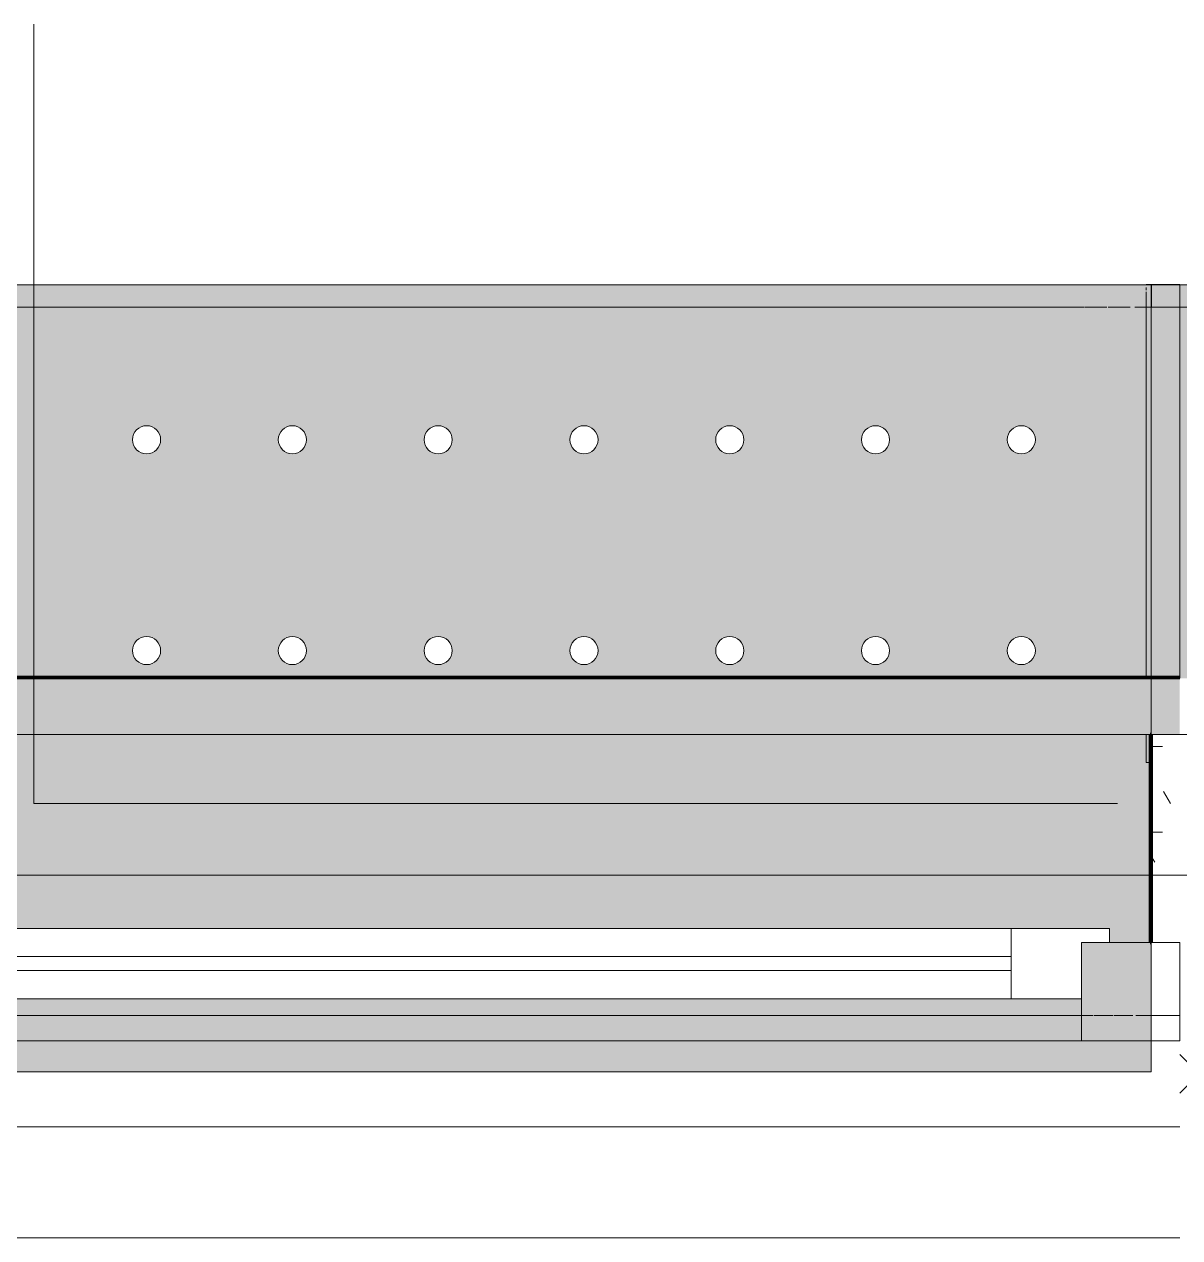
# Model space of a CAD drawing. Header units: millimetres. Extents: x 35524 to 235479, y -8553 to 29000.
# Drawn here: x 40318 to 41140, y -258 to 605 of the extents above; entities that cross this region are included whole.
import ezdxf

# ---------------------------------------------------------------- set-up
doc = ezdxf.new("R2010")
doc.units = ezdxf.units.MM
doc.linetypes.add('Осевая', pattern=[3175, 635, -476.25, 1587.5, -476.25])
for name, color, linetype, lineweight in [('A-GLAZ', 7, 'Continuous', 9), ('A-GLAZ-1', 7, 'Continuous', 13), ('A-WALL', 7, 'Continuous', 9), ('A-WALL-IDEN', 7, 'Continuous', 9), ('I-WALL', 7, 'Continuous', 9), ('Оси-2', 7, 'Осевая', 9)]:
    doc.layers.add(name, color=color, linetype=linetype, lineweight=lineweight)
for name, color, linetype, lineweight, true_color in [('A-WALL-1', 7, 'Continuous', 9, 0xc0c0c0), ('A-WALL-2', 7, 'Continuous', 9, 0xcbc7bf), ('I-WALL-11', 7, 'Continuous', 53, 0xff80c0), ('I-WALL-18', 7, 'Continuous', 80, 0xffd2ff), ('I-WALL-4', 7, 'Continuous', 9, 0xc0c0c0), ('S-WALL-ANLY', 7, 'Continuous', 13, 0x008040), ('Знаки-1', 7, 'Continuous', 9, 0xd4ccbd), ('Знаки-3', 9, 'Continuous', 9, 0x808080), ('Знаки-4', 7, 'Continuous', 9, 0xaba79f), ('Знаки-5', 7, 'Continuous', 9, 0xc1bbaf), ('Знаки-6', 7, 'Continuous', 9, 0xd5cdbe), ('Знаки-7', 7, 'Continuous', 9, 0xd1cabb), ('Знаки-8', 7, 'Continuous', 9, 0xccc5b7), ('Знаки-9', 7, 'Continuous', 9, 0xd6cebe)]:
    doc.layers.add(name, color=color, linetype=linetype, lineweight=lineweight, true_color=true_color)
doc.layers.add('Знаки-2', color=7, linetype='Continuous', lineweight=9, transparency=0.5)

# ---------------------------------------------------------------- blocks, each defined once
blk = doc.blocks.new('120_Окно_СКБ_2Ст - 120_Окно_СКБ_2Ст 2100х2400 _мал створка справа_-V23-План отделки стен 3 этажа в осях 12-23')
at = {"layer": 'A-GLAZ'}
for p, q in [((-1029.76, -57), (-1050, -57)), ((-1023.72, -57), (-1029.76, -57)), ((-1015.11, -57), (-1022.57, -57)), ((-1007.26, -57), (-1014.72, -57)), ((-999.41, -57), (-1006.87, -57)), ((999.1, -57), (-999.18, -57)), ((-930, -107), (100, -107)), ((100, -117), (-930, -117)), ((-1029.76, -127), (-1004.45, -127))]:
    blk.add_line(p, q, dxfattribs=at)
at = {"layer": 'A-GLAZ-1'}
for p, q in [((-1050, -127), (-1050, -57)), ((-1050, -57), (-980, -57)), ((-980, -57), (-980, -127)), ((150, -87), (-980, -87)), ((-980, -87), (-980, -127)), ((-930, -137), (-930, -87)), ((-980, -127), (-1050, -127)), ((-980, -127), (-1000, -127)), ((-1000, -127), (-1000, -137)), ((-1000, -137), (170, -137)), ((170, -137), (-1000, -137))]:
    blk.add_line(p, q, dxfattribs=at)
blk = doc.blocks.new('Зашивка радиатора_ с перфорацией М5 - Зашивка радиатора_ с перфорацией М5-30945411-План отделки стен 3 этажа в осях 12-23')
at = {"layer": 'Знаки-2'}
h = blk.add_hatch(color=256, dxfattribs=at)
h.paths.add_polyline_path([(1750, 380), (-310, 380), (-310, -179.94), (1749.76, -179.82), (1749.76, -179.24), (1750, 341.06)])
h.paths.add_polyline_path([(1039.73, 328.06), (1699.76, 328.06), (1699.76, 288.06), (1719.76, 287.37), (1719, 278.06), (919.76, 278.06), (919.76, 288.06), (939.76, 288.06), (939.76, 328.06)])
h.paths.add_polyline_path([(-200.4, 328.06), (869.76, 328.06), (869.76, 288.06), (889.76, 288.06), (889.76, 278.06), (-280.24, 278.08), (-279.85, 288.06), (-260.24, 288.06), (-260.24, 328.06), (-219, 328.06)])
h.paths.add_polyline_path([(1235, 90.35), (1240, 89.02), (1243.66, 85.35), (1245, 80.35), (1243.66, 75.35), (1240, 71.69), (1235, 70.35), (1230, 71.69), (1226.34, 75.35), (1225, 80.35), (1226.34, 85.35), (1230, 89.02), (1232.41, 90.01)])
h.paths.add_polyline_path([(923.75, 90.35), (928.75, 89.02), (932.41, 85.35), (933.75, 80.35), (932.41, 75.35), (928.75, 71.69), (923.75, 70.35), (918.75, 71.69), (915.09, 75.35), (913.75, 80.35), (915.09, 85.35), (918.75, 89.02), (921.16, 90.01)])
h.paths.add_polyline_path([(1027.5, 90.35), (1032.5, 89.02), (1036.16, 85.35), (1037.5, 80.35), (1036.16, 75.35), (1032.5, 71.69), (1027.5, 70.35), (1022.5, 71.69), (1018.84, 75.35), (1017.5, 80.35), (1018.84, 85.35), (1022.5, 89.02), (1024.91, 90.01)])
h.paths.add_polyline_path([(820, 90.35), (825, 89.02), (828.66, 85.35), (830, 80.35), (828.66, 75.35), (825, 71.69), (820, 70.35), (815, 71.69), (811.34, 75.35), (810, 80.35), (811.34, 85.35), (815, 89.02), (817.41, 90.01)])
h.paths.add_polyline_path([(1546.25, 90.35), (1551.25, 89.02), (1554.91, 85.35), (1556.25, 80.35), (1554.91, 75.35), (1551.25, 71.69), (1546.25, 70.35), (1541.25, 71.69), (1537.59, 75.35), (1536.25, 80.35), (1537.59, 85.35), (1541.25, 89.02), (1543.66, 90.01)])
h.paths.add_polyline_path([(1338.75, 90.35), (1343.75, 89.02), (1347.41, 85.35), (1348.75, 80.35), (1347.41, 75.35), (1343.75, 71.69), (1338.75, 70.35), (1333.75, 71.69), (1330.09, 75.35), (1328.75, 80.35), (1330.09, 85.35), (1333.75, 89.02), (1336.16, 90.01)])
h.paths.add_polyline_path([(1131.25, 90.35), (1136.25, 89.02), (1139.91, 85.35), (1141.25, 80.35), (1139.91, 75.35), (1136.25, 71.69), (1131.25, 70.35), (1126.25, 71.69), (1122.59, 75.35), (1121.25, 80.35), (1122.59, 85.35), (1126.25, 89.02), (1128.66, 90.01)])
h.paths.add_polyline_path([(1650, 90.35), (1655, 89.02), (1658.66, 85.35), (1660, 80.35), (1658.66, 75.35), (1655, 71.69), (1650, 70.35), (1645, 71.69), (1641.34, 75.35), (1640, 80.35), (1641.34, 85.35), (1645, 89.02), (1647.41, 90.01)])
h.paths.add_polyline_path([(1442.5, 90.35), (1447.5, 89.02), (1451.16, 85.35), (1452.5, 80.35), (1451.16, 75.35), (1447.5, 71.69), (1442.5, 70.35), (1437.5, 71.69), (1433.84, 75.35), (1432.5, 80.35), (1433.84, 85.35), (1437.5, 89.02), (1439.91, 90.01)])
h.paths.add_polyline_path([(-113.75, 90.35), (-108.75, 89.02), (-105.09, 85.35), (-103.75, 80.35), (-105.09, 75.35), (-108.75, 71.69), (-113.75, 70.35), (-118.75, 71.69), (-122.41, 75.35), (-123.75, 80.35), (-122.41, 85.35), (-118.75, 89.02), (-116.34, 90.01)])
h.paths.add_polyline_path([(-217.5, 90.35), (-212.5, 89.02), (-208.84, 85.35), (-207.5, 80.35), (-208.84, 75.35), (-212.5, 71.69), (-217.5, 70.35), (-222.5, 71.69), (-226.16, 75.35), (-227.5, 80.35), (-226.16, 85.35), (-222.5, 89.02), (-220.09, 90.01)])
h.paths.add_polyline_path([(508.75, 90.35), (513.75, 89.02), (517.41, 85.35), (518.75, 80.35), (517.41, 75.35), (513.75, 71.69), (508.75, 70.35), (503.75, 71.69), (500.09, 75.35), (498.75, 80.35), (500.09, 85.35), (503.75, 89.02), (506.16, 90.01)])
h.paths.add_polyline_path([(93.75, 90.35), (98.75, 89.02), (102.41, 85.35), (103.75, 80.35), (102.41, 75.35), (98.75, 71.69), (93.75, 70.35), (88.75, 71.69), (85.09, 75.35), (83.75, 80.35), (85.09, 85.35), (88.75, 89.02), (91.16, 90.01)])
h.paths.add_polyline_path([(612.5, 90.35), (617.5, 89.02), (621.16, 85.35), (622.5, 80.35), (621.16, 75.35), (617.5, 71.69), (612.5, 70.35), (607.5, 71.69), (603.84, 75.35), (602.5, 80.35), (603.84, 85.35), (607.5, 89.02), (609.91, 90.01)])
h.paths.add_polyline_path([(-10, 90.35), (-5, 89.02), (-1.34, 85.35), (0, 80.35), (-1.34, 75.35), (-5, 71.69), (-10, 70.35), (-15, 71.69), (-18.66, 75.35), (-20, 80.35), (-18.66, 85.35), (-15, 89.02), (-12.59, 90.01)])
h.paths.add_polyline_path([(197.5, 90.35), (202.5, 89.02), (206.16, 85.35), (207.5, 80.35), (206.16, 75.35), (202.5, 71.69), (197.5, 70.35), (192.5, 71.69), (188.84, 75.35), (187.5, 80.35), (188.84, 85.35), (192.5, 89.02), (194.91, 90.01)])
h.paths.add_polyline_path([(405, 90.35), (410, 89.02), (413.66, 85.35), (415, 80.35), (413.66, 75.35), (410, 71.69), (405, 70.35), (400, 71.69), (396.34, 75.35), (395, 80.35), (396.34, 85.35), (400, 89.02), (402.41, 90.01)])
h.paths.add_polyline_path([(301.25, 90.35), (306.25, 89.02), (309.91, 85.35), (311.25, 80.35), (309.91, 75.35), (306.25, 71.69), (301.25, 70.35), (296.25, 71.69), (292.59, 75.35), (291.25, 80.35), (292.59, 85.35), (296.25, 89.02), (298.66, 90.01)])
h.paths.add_polyline_path([(716.25, 90.35), (721.25, 89.02), (724.91, 85.35), (726.25, 80.35), (724.91, 75.35), (721.25, 71.69), (716.25, 70.35), (711.25, 71.69), (707.59, 75.35), (706.25, 80.35), (707.59, 85.35), (711.25, 89.02), (713.66, 90.01)])
h.paths.add_polyline_path([(1027.5, -59.65), (1032.5, -60.98), (1036.16, -64.65), (1037.5, -69.65), (1036.16, -74.65), (1032.5, -78.31), (1027.5, -79.65), (1022.5, -78.31), (1018.84, -74.65), (1017.5, -69.65), (1018.84, -64.65), (1022.5, -60.98), (1024.91, -59.99)])
h.paths.add_polyline_path([(820, -59.65), (825, -60.98), (828.66, -64.65), (830, -69.65), (828.66, -74.65), (825, -78.31), (820, -79.65), (815, -78.31), (811.34, -74.65), (810, -69.65), (811.34, -64.65), (815, -60.98), (817.41, -59.99)])
h.paths.add_polyline_path([(1442.5, -59.65), (1447.5, -60.98), (1451.16, -64.65), (1452.5, -69.65), (1451.16, -74.65), (1447.5, -78.31), (1442.5, -79.65), (1437.5, -78.31), (1433.84, -74.65), (1432.5, -69.65), (1433.84, -64.65), (1437.5, -60.98), (1439.91, -59.99)])
h.paths.add_polyline_path([(1650, -59.65), (1655, -60.98), (1658.66, -64.65), (1660, -69.65), (1658.66, -74.65), (1655, -78.31), (1650, -79.65), (1645, -78.31), (1641.34, -74.65), (1640, -69.65), (1641.34, -64.65), (1645, -60.98), (1647.41, -59.99)])
h.paths.add_polyline_path([(1235, -59.65), (1240, -60.98), (1243.66, -64.65), (1245, -69.65), (1243.66, -74.65), (1240, -78.31), (1235, -79.65), (1230, -78.31), (1226.34, -74.65), (1225, -69.65), (1226.34, -64.65), (1230, -60.98), (1232.41, -59.99)])
h.paths.add_polyline_path([(1338.75, -59.65), (1343.75, -60.98), (1347.41, -64.65), (1348.75, -69.65), (1347.41, -74.65), (1343.75, -78.31), (1338.75, -79.65), (1333.75, -78.31), (1330.09, -74.65), (1328.75, -69.65), (1330.09, -64.65), (1333.75, -60.98), (1336.16, -59.99)])
h.paths.add_polyline_path([(1131.25, -59.65), (1136.25, -60.98), (1139.91, -64.65), (1141.25, -69.65), (1139.91, -74.65), (1136.25, -78.31), (1131.25, -79.65), (1126.25, -78.31), (1122.59, -74.65), (1121.25, -69.65), (1122.59, -64.65), (1126.25, -60.98), (1128.66, -59.99)])
h.paths.add_polyline_path([(1546.25, -59.65), (1551.25, -60.98), (1554.91, -64.65), (1556.25, -69.65), (1554.91, -74.65), (1551.25, -78.31), (1546.25, -79.65), (1541.25, -78.31), (1537.59, -74.65), (1536.25, -69.65), (1537.59, -64.65), (1541.25, -60.98), (1543.66, -59.99)])
h.paths.add_polyline_path([(716.25, -59.65), (721.25, -60.98), (724.91, -64.65), (726.25, -69.65), (724.91, -74.65), (721.25, -78.31), (716.25, -79.65), (711.25, -78.31), (707.59, -74.65), (706.25, -69.65), (707.59, -64.65), (711.25, -60.98), (713.66, -59.99)])
h.paths.add_polyline_path([(923.75, -59.65), (928.75, -60.98), (932.41, -64.65), (933.75, -69.65), (932.41, -74.65), (928.75, -78.31), (923.75, -79.65), (918.75, -78.31), (915.09, -74.65), (913.75, -69.65), (915.09, -64.65), (918.75, -60.98), (921.16, -59.99)])
h.paths.add_polyline_path([(-10, -59.65), (-5, -60.98), (-1.34, -64.65), (0, -69.65), (-1.34, -74.65), (-5, -78.31), (-10, -79.65), (-15, -78.31), (-18.66, -74.65), (-20, -69.65), (-18.66, -64.65), (-15, -60.98), (-12.59, -59.99)])
h.paths.add_polyline_path([(93.75, -59.65), (98.75, -60.98), (102.41, -64.65), (103.75, -69.65), (102.41, -74.65), (98.75, -78.31), (93.75, -79.65), (88.75, -78.31), (85.09, -74.65), (83.75, -69.65), (85.09, -64.65), (88.75, -60.98), (91.16, -59.99)])
h.paths.add_polyline_path([(612.5, -59.65), (617.5, -60.98), (621.16, -64.65), (622.5, -69.65), (621.16, -74.65), (617.5, -78.31), (612.5, -79.65), (607.5, -78.31), (603.84, -74.65), (602.5, -69.65), (603.84, -64.65), (607.5, -60.98), (609.91, -59.99)])
h.paths.add_polyline_path([(301.25, -59.65), (306.25, -60.98), (309.91, -64.65), (311.25, -69.65), (309.91, -74.65), (306.25, -78.31), (301.25, -79.65), (296.25, -78.31), (292.59, -74.65), (291.25, -69.65), (292.59, -64.65), (296.25, -60.98), (298.66, -59.99)])
h.paths.add_polyline_path([(405, -59.65), (410, -60.98), (413.66, -64.65), (415, -69.65), (413.66, -74.65), (410, -78.31), (405, -79.65), (400, -78.31), (396.34, -74.65), (395, -69.65), (396.34, -64.65), (400, -60.98), (402.41, -59.99)])
h.paths.add_polyline_path([(-217.5, -59.65), (-212.5, -60.98), (-208.84, -64.65), (-207.5, -69.65), (-208.84, -74.65), (-212.5, -78.31), (-217.5, -79.65), (-222.5, -78.31), (-226.16, -74.65), (-227.5, -69.65), (-226.16, -64.65), (-222.5, -60.98), (-220.09, -59.99)])
h.paths.add_polyline_path([(-113.75, -59.65), (-108.75, -60.98), (-105.09, -64.65), (-103.75, -69.65), (-105.09, -74.65), (-108.75, -78.31), (-113.75, -79.65), (-118.75, -78.31), (-122.41, -74.65), (-123.75, -69.65), (-122.41, -64.65), (-118.75, -60.98), (-116.34, -59.99)])
h.paths.add_polyline_path([(508.75, -59.65), (513.75, -60.98), (517.41, -64.65), (518.75, -69.65), (517.41, -74.65), (513.75, -78.31), (508.75, -79.65), (503.75, -78.31), (500.09, -74.65), (498.75, -69.65), (500.09, -64.65), (503.75, -60.98), (506.16, -59.99)])
h.paths.add_polyline_path([(197.5, -59.65), (202.5, -60.98), (206.16, -64.65), (207.5, -69.65), (206.16, -74.65), (202.5, -78.31), (197.5, -79.65), (192.5, -78.31), (188.84, -74.65), (187.5, -69.65), (188.84, -64.65), (192.5, -60.98), (194.91, -59.99)])
for points in [[(1733.69, -163.94), (-310, -163.94), (-310, -179.94), (1749.76, -179.24), (1749.76, -163.94), (1734.05, -163.94)], [(-175, -163.94), (-200, -164.51), (-199.32, -179.94), (-160, -179.94), (-160.68, -163.94), (-174.82, -163.94)], [(-190, -163.94), (-200, -164.51), (-199.32, -179.94), (-160, -179.94), (-160.68, -163.94), (-189.66, -163.94)], [(-172.93, -163.94), (-190, -163.94), (-189.66, -179.94), (-170, -179.94), (-170.34, -163.94), (-171.34, -163.94)], [(-171.34, -163.94), (-190, -163.94), (-189.66, -179.94), (-170, -179.94), (-170.34, -163.94)], [(-80, -163.94), (-100, -163.94), (-99.32, -179.94), (-60, -179.94), (-60.68, -163.94), (-74.82, -163.94)], [(-75, -163.94), (-100, -163.94), (-99.32, -179.94), (-60, -179.94), (-60.68, -163.94), (-74.82, -163.94)], [(-72.93, -163.94), (-90, -163.94), (-89.66, -179.94), (-70, -179.94), (-70.34, -163.94), (-71.34, -163.94)], [(-72.93, -163.94), (-90, -163.94), (-89.66, -179.94), (-70, -179.94), (-70.34, -163.94), (-71.34, -163.94)], [(34.14, -163.94), (0, -163.94), (0.68, -179.94), (40, -179.94), (39.32, -163.94), (37.32, -163.94)], [(10.34, -163.94), (0, -163.94), (0.68, -179.94), (40, -179.94), (39.32, -163.94), (11.34, -163.94)], [(10.34, -163.94), (10, -163.94), (10.34, -179.94), (30, -179.94), (29.66, -163.94), (11.34, -163.94)], [(10.34, -163.94), (10, -163.94), (10.34, -179.94), (30, -179.94), (29.66, -163.94), (11.34, -163.94)], [(128.66, -163.94), (100, -163.94), (100.68, -179.94), (140, -179.94), (139.32, -163.94), (129.4, -163.94)], [(100, -163.94), (100.68, -179.94), (140, -179.94), (139.32, -163.94), (100.68, -163.94)], [(110.34, -163.94), (110, -163.94), (110.34, -179.94), (130, -179.94), (129.4, -163.94), (111.34, -163.94)], [(129.66, -163.94), (110, -163.94), (110.34, -179.94), (130, -179.94), (130, -163.94)], [(220, -163.94), (200, -163.94), (200.68, -179.94), (240, -179.94), (239.32, -163.94), (225.18, -163.94)], [(210.34, -163.94), (200, -163.94), (200.68, -179.94), (240, -179.94), (239.32, -163.94), (211.34, -163.94)], [(212.93, -163.94), (210, -163.94), (210.34, -179.94), (230, -179.94), (229.66, -163.94), (214.82, -163.94)], [(227.07, -163.94), (210, -163.94), (210.34, -179.94), (230, -179.94), (229.66, -163.94), (228.66, -163.94)], [(340, -163.94), (300, -163.94), (300.68, -179.94), (340, -179.94)], [(330, -163.94), (300, -163.94), (300.68, -179.94), (340, -179.94), (339.32, -163.94), (334.14, -163.94)], [(312.93, -163.94), (310, -163.94), (310.34, -179.94), (330, -179.94), (329.66, -163.94), (314.82, -163.94)], [(310.34, -163.94), (310, -163.94), (310.34, -179.94), (330, -179.94), (329.66, -163.94), (311.34, -163.94)], [(425, -163.94), (400, -163.94), (400.68, -179.94), (440, -179.94), (439.32, -163.94), (425.18, -163.94)], [(428.66, -163.94), (400, -163.94), (400.68, -179.94), (440, -179.94), (439.32, -163.94), (429.66, -163.94)], [(410.34, -163.94), (410, -163.94), (410.34, -179.94), (430, -179.94), (429.66, -163.94), (411.34, -163.94)], [(410.34, -163.94), (410, -163.94), (410.34, -179.94), (430, -179.94), (429.66, -163.94), (411.34, -163.94)]]:
    blk.add_hatch(color=256, dxfattribs=at).paths.add_polyline_path(points)
at = {"layer": 'Знаки-1'}
for p, q in [((-310, -163.94), (-310, -179.94)), ((-188.72, -163.94), (-185.18, -163.94)), ((-185.18, -163.94), (-188.72, -163.94)), ((-185, -163.94), (-180, -163.94)), ((-180, -163.94), (-185, -163.94)), ((-179.37, -163.94), (-175, -163.94)), ((-175, -163.94), (-179.37, -163.94)), ((-174.82, -163.94), (-171.28, -163.94)), ((-171.28, -163.94), (-174.82, -163.94)), ((-88.72, -163.94), (-85.18, -163.94)), ((-85.18, -163.94), (-88.72, -163.94)), ((-85, -163.94), (-75, -163.94)), ((-75, -163.94), (-85, -163.94)), ((-74.82, -163.94), (-71.28, -163.94)), ((-71.28, -163.94), (-74.82, -163.94)), ((10, -163.94), (14.81, -163.94)), ((14.81, -163.94), (10, -163.94)), ((15, -163.94), (25, -163.94)), ((25, -163.94), (15, -163.94)), ((25.19, -163.94), (30, -163.94)), ((30, -163.94), (25.19, -163.94)), ((111.28, -163.94), (114.82, -163.94)), ((114.82, -163.94), (111.28, -163.94)), ((115, -163.94), (125, -163.94)), ((125, -163.94), (115, -163.94)), ((125.18, -163.94), (128.72, -163.94)), ((128.72, -163.94), (125.18, -163.94)), ((129.43, -163.94), (130, -163.94)), ((130, -163.94), (129.43, -163.94)), ((211.28, -163.94), (214.82, -163.94)), ((214.82, -163.94), (211.28, -163.94)), ((215, -163.94), (225, -163.94)), ((225, -163.94), (215, -163.94)), ((225.18, -163.94), (228.72, -163.94)), ((228.72, -163.94), (225.18, -163.94)), ((310, -163.94), (314.81, -163.94)), ((314.81, -163.94), (310, -163.94)), ((315, -163.94), (325, -163.94)), ((325, -163.94), (315, -163.94)), ((325.19, -163.94), (330, -163.94)), ((330, -163.94), (325.19, -163.94)), ((411.28, -163.94), (414.82, -163.94)), ((414.82, -163.94), (411.28, -163.94)), ((415, -163.94), (425, -163.94)), ((425, -163.94), (415, -163.94)), ((425.18, -163.94), (428.72, -163.94)), ((428.72, -163.94), (425.18, -163.94)), ((-188.72, -179.94), (-185.18, -179.94)), ((-185.18, -179.94), (-188.72, -179.94)), ((-185, -179.94), (-175, -179.94)), ((-175, -179.94), (-185, -179.94)), ((-174.82, -179.94), (-171.28, -179.94)), ((-171.28, -179.94), (-174.82, -179.94)), ((-88.72, -179.94), (-85.18, -179.94)), ((-85.18, -179.94), (-88.72, -179.94)), ((-85, -179.94), (-75, -179.94)), ((-75, -179.94), (-85, -179.94)), ((-74.82, -179.94), (-71.28, -179.94)), ((-71.28, -179.94), (-74.82, -179.94)), ((10, -179.94), (14.81, -179.94)), ((14.81, -179.94), (10, -179.94)), ((15, -179.94), (25, -179.94)), ((25, -179.94), (15, -179.94)), ((25.19, -179.94), (30, -179.94)), ((30, -179.94), (25.19, -179.94)), ((111.28, -179.94), (114.82, -179.94)), ((114.82, -179.94), (111.28, -179.94)), ((115, -179.94), (125, -179.94)), ((125, -179.94), (115, -179.94)), ((125.18, -179.94), (128.72, -179.94)), ((128.72, -179.94), (125.18, -179.94)), ((129.43, -179.94), (130, -179.94)), ((130, -179.94), (129.43, -179.94)), ((211.28, -179.94), (214.82, -179.94)), ((214.82, -179.94), (211.28, -179.94)), ((215, -179.94), (225, -179.94)), ((225, -179.94), (215, -179.94)), ((225.18, -179.94), (228.72, -179.94)), ((228.72, -179.94), (225.18, -179.94)), ((310, -179.94), (311.34, -179.94)), ((311.34, -179.94), (310, -179.94)), ((311.44, -179.94), (314.81, -179.94)), ((314.81, -179.94), (311.44, -179.94)), ((315, -179.94), (325, -179.94)), ((325, -179.94), (315, -179.94)), ((325.19, -179.94), (330, -179.94)), ((330, -179.94), (325.19, -179.94)), ((411.28, -179.94), (414.82, -179.94)), ((414.82, -179.94), (411.28, -179.94)), ((415, -179.94), (425, -179.94)), ((425, -179.94), (415, -179.94)), ((425.18, -179.94), (428.72, -179.94)), ((428.72, -179.94), (425.18, -179.94))]:
    blk.add_line(p, q, dxfattribs=at)
at = {"layer": 'Знаки-3'}
for p, q in [((1750, 380), (-310, 380)), ((-310, 380), (-310, -179.94)), ((-310, -179.94), (1749.76, -179.94))]:
    blk.add_line(p, q, dxfattribs=at)
for centre, start, end in [((-217.5, 80.35), 0, 180), ((-113.75, 80.35), 0, 180), ((-10, 80.35), 0, 180), ((93.75, 80.35), 0, 180), ((197.5, 80.35), 0, 180), ((301.25, 80.35), 0, 180), ((405, 80.35), 0, 180), ((-217.5, 80.35), 180, 0), ((-113.75, 80.35), 180, 0), ((-10, 80.35), 180, 360), ((93.75, 80.35), 180, 0), ((197.5, 80.35), 180, 0), ((301.25, 80.35), 180, 0), ((405, 80.35), 180, 0), ((-217.5, -69.65), 0, 180), ((-113.75, -69.65), 0, 180), ((-10, -69.65), 0, 180), ((93.75, -69.65), 0, 180), ((197.5, -69.65), 0, 180), ((301.25, -69.65), 0, 180), ((405, -69.65), 0, 180), ((-217.5, -69.65), 180, 0), ((-113.75, -69.65), 180, 0), ((-10, -69.65), 180, 0), ((93.75, -69.65), 180, 0), ((197.5, -69.65), 180, 0), ((301.25, -69.65), 180, 0), ((405, -69.65), 180, 0)]:
    blk.add_arc(centre, 10, start, end, dxfattribs=at)
at = {"layer": 'Знаки-4'}
for p, q in [((-310, 180), (-310, 380)), ((-310, 380), (1750, 380)), ((-306.33, -163.94), (-304.93, -163.94)), ((-304.86, -163.94), (-298.26, -163.94)), ((-294.88, -163.94), (-279.21, -163.94)), ((-278.39, -163.94), (-262.71, -163.94)), ((-262.14, -163.94), (1585.08, -163.94)), ((1749.76, -179.94), (-310, -179.94)), ((1749.76, -179.94), (-306.33, -179.94))]:
    blk.add_line(p, q, dxfattribs=at)
for centre, start, end in [((-217.5, 80.35), 0, 180), ((-113.75, 80.35), 0, 180), ((-10, 80.35), 0, 180), ((93.75, 80.35), 0, 180), ((197.5, 80.35), 0, 180), ((301.25, 80.35), 0, 180), ((405, 80.35), 0, 180), ((-217.5, 80.35), 180, 360), ((-113.75, 80.35), 180, 0), ((-10, 80.35), 180, 360), ((93.75, 80.35), 180, 360), ((197.5, 80.35), 180, 0), ((301.25, 80.35), 180, 360), ((405, 80.35), 180, 360), ((-217.5, -69.65), 0, 180), ((-113.75, -69.65), 0, 180), ((-10, -69.65), 0, 180), ((93.75, -69.65), 0, 180), ((197.5, -69.65), 0, 180), ((301.25, -69.65), 0, 180), ((405, -69.65), 0, 180), ((-217.5, -69.65), 180, 360), ((-113.75, -69.65), 180, 360), ((-10, -69.65), 180, 360), ((93.75, -69.65), 180, 360), ((197.5, -69.65), 180, 360), ((301.25, -69.65), 180, 360), ((405, -69.65), 180, 360)]:
    blk.add_arc(centre, 10, start, end, dxfattribs=at)
at = {"layer": 'Знаки-5'}
for p, q in [((-310, 140.06), (-310, 180)), ((-310, -179.94), (-310, 100.06)), ((-310, -163.94), (-306.33, -163.94)), ((-304.93, -163.94), (-306.33, -163.94)), ((-298.26, -163.94), (-304.86, -163.94)), ((-279.21, -163.94), (-294.88, -163.94)), ((-262.71, -163.94), (-278.39, -163.94)), ((-200, -163.94), (-262.14, -163.94)), ((-200, -163.94), (-190, -163.94)), ((-190, -163.94), (-200, -163.94)), ((-190, -163.94), (-180, -163.94)), ((-180, -163.94), (-190, -163.94)), ((-179.37, -163.94), (-170, -163.94)), ((-170, -163.94), (-179.37, -163.94)), ((-170, -163.94), (-162.8, -163.94)), ((-162.8, -163.94), (-170, -163.94)), ((-162.68, -163.94), (-160, -163.94)), ((-160, -163.94), (-162.68, -163.94)), ((-100, -163.94), (-160, -163.94)), ((-100, -163.94), (-60, -163.94)), ((-60, -163.94), (-100, -163.94)), ((0, -163.94), (-60, -163.94)), ((0, -163.94), (40, -163.94)), ((40, -163.94), (0, -163.94)), ((100, -163.94), (40, -163.94)), ((100, -163.94), (110, -163.94)), ((110, -163.94), (100, -163.94)), ((110, -163.94), (112.93, -163.94)), ((130, -163.94), (110, -163.94)), ((112.93, -163.94), (130, -163.94)), ((130, -163.94), (140, -163.94)), ((140, -163.94), (130, -163.94)), ((200, -163.94), (140, -163.94)), ((200, -163.94), (240, -163.94)), ((240, -163.94), (200, -163.94)), ((300, -163.94), (240, -163.94)), ((300, -163.94), (340, -163.94)), ((340, -163.94), (300, -163.94)), ((400, -163.94), (340, -163.94)), ((400, -163.94), (405.86, -163.94)), ((410, -163.94), (400, -163.94)), ((405.86, -163.94), (410, -163.94)), ((410, -163.94), (430, -163.94)), ((430, -163.94), (410, -163.94)), ((430, -163.94), (439.32, -163.94)), ((434.14, -163.94), (430, -163.94)), ((440, -163.94), (434.14, -163.94)), ((439.32, -163.94), (440, -163.94)), ((500, -163.94), (440, -163.94)), ((-306.33, -179.94), (-310, -179.94)), ((-306.33, -179.94), (-200, -179.94)), ((-200, -179.94), (-190, -179.94)), ((-199.32, -179.94), (-200, -179.94)), ((-190, -179.94), (-199.32, -179.94)), ((-190, -179.94), (-187.07, -179.94)), ((-170, -179.94), (-190, -179.94)), ((-187.07, -179.94), (-170, -179.94)), ((-170, -179.94), (-160, -179.94)), ((-165.86, -179.94), (-170, -179.94)), ((-160, -179.94), (-165.86, -179.94)), ((-160, -179.94), (-100, -179.94)), ((-100, -179.94), (-60, -179.94)), ((-60, -179.94), (-100, -179.94)), ((-60, -179.94), (0, -179.94)), ((0, -179.94), (40, -179.94)), ((40, -179.94), (0, -179.94)), ((40, -179.94), (100, -179.94)), ((100, -179.94), (105.86, -179.94)), ((110, -179.94), (100, -179.94)), ((105.86, -179.94), (110, -179.94)), ((110, -179.94), (130, -179.94)), ((130, -179.94), (110, -179.94)), ((130, -179.94), (140, -179.94)), ((140, -179.94), (130, -179.94)), ((140, -179.94), (200, -179.94)), ((200, -179.94), (240, -179.94)), ((240, -179.94), (200, -179.94)), ((240, -179.94), (300, -179.94)), ((300, -179.94), (340, -179.94)), ((340, -179.94), (300, -179.94)), ((340, -179.94), (400, -179.94)), ((400, -179.94), (410, -179.94)), ((410, -179.94), (400, -179.94)), ((410, -179.94), (430, -179.94)), ((410.34, -179.94), (410, -179.94)), ((417.41, -179.94), (410.34, -179.94)), ((430, -179.94), (417.41, -179.94)), ((430, -179.94), (440, -179.94)), ((440, -179.94), (430, -179.94)), ((440, -179.94), (500, -179.94))]:
    blk.add_line(p, q, dxfattribs=at)
at = {"layer": 'Знаки-6'}
for p, q in [((-185.18, -163.94), (-188.66, -163.94)), ((-180, -163.94), (-185, -163.94)), ((-175, -163.94), (-179.38, -163.94)), ((-171.34, -163.94), (-174.82, -163.94)), ((-85.18, -163.94), (-88.66, -163.94)), ((-75, -163.94), (-85, -163.94)), ((-71.34, -163.94), (-74.82, -163.94)), ((14.82, -163.94), (11.34, -163.94)), ((25, -163.94), (15, -163.94)), ((28.66, -163.94), (25.18, -163.94)), ((114.82, -163.94), (111.34, -163.94)), ((125, -163.94), (115, -163.94)), ((128.66, -163.94), (125.18, -163.94)), ((214.82, -163.94), (211.34, -163.94)), ((225, -163.94), (215, -163.94)), ((228.66, -163.94), (225.18, -163.94)), ((314.82, -163.94), (311.46, -163.94)), ((325, -163.94), (315, -163.94)), ((328.66, -163.94), (325.18, -163.94)), ((414.82, -163.94), (411.34, -163.94)), ((425, -163.94), (415, -163.94)), ((428.66, -163.94), (425.18, -163.94)), ((-188.66, -179.94), (-185.18, -179.94)), ((-185, -179.94), (-175, -179.94)), ((-174.82, -179.94), (-171.34, -179.94)), ((-88.66, -179.94), (-85.18, -179.94)), ((-85, -179.94), (-75, -179.94)), ((-74.82, -179.94), (-71.34, -179.94)), ((11.34, -179.94), (14.82, -179.94)), ((15, -179.94), (25, -179.94)), ((25.18, -179.94), (28.66, -179.94)), ((111.34, -179.94), (114.82, -179.94)), ((115, -179.94), (125, -179.94)), ((125.18, -179.94), (128.66, -179.94)), ((211.34, -179.94), (214.82, -179.94)), ((215, -179.94), (225, -179.94)), ((225.18, -179.94), (228.66, -179.94)), ((311.34, -179.94), (311.44, -179.94)), ((311.44, -179.94), (311.34, -179.94)), ((311.46, -179.94), (314.82, -179.94)), ((315, -179.94), (325, -179.94)), ((325.18, -179.94), (328.66, -179.94)), ((411.34, -179.94), (414.82, -179.94)), ((415, -179.94), (425, -179.94)), ((425.18, -179.94), (428.66, -179.94))]:
    blk.add_line(p, q, dxfattribs=at)
at = {"layer": 'Знаки-7'}
for p, q in [((-306.33, -163.94), (-310, -163.94)), ((-190, -163.94), (-199.32, -163.94)), ((-190, -163.94), (-189.66, -163.94)), ((-185.19, -163.94), (-190, -163.94)), ((-189.66, -163.94), (-188.66, -163.94)), ((-188.66, -163.94), (-187.07, -163.94)), ((-187.07, -163.94), (-185.19, -163.94)), ((-185, -163.94), (-180, -163.94)), ((-182.59, -163.94), (-185, -163.94)), ((-180, -163.94), (-182.59, -163.94)), ((-179.37, -163.94), (-177.41, -163.94)), ((-177.41, -163.94), (-179.37, -163.94)), ((-177.41, -163.94), (-175, -163.94)), ((-175, -163.94), (-177.41, -163.94)), ((-174.81, -163.94), (-172.93, -163.94)), ((-170, -163.94), (-174.81, -163.94)), ((-172.93, -163.94), (-171.34, -163.94)), ((-171.34, -163.94), (-170.34, -163.94)), ((-170.34, -163.94), (-170, -163.94)), ((-162.83, -163.94), (-170, -163.94)), ((-160.68, -163.94), (-162.68, -163.94)), ((-90, -163.94), (-99.32, -163.94)), ((-90, -163.94), (-89.66, -163.94)), ((-85.19, -163.94), (-90, -163.94)), ((-89.66, -163.94), (-85.19, -163.94)), ((-85, -163.94), (-75, -163.94)), ((-75, -163.94), (-85, -163.94)), ((-74.81, -163.94), (-70, -163.94)), ((-70, -163.94), (-74.81, -163.94)), ((-60.68, -163.94), (-70, -163.94)), ((10, -163.94), (0.68, -163.94)), ((11.28, -163.94), (14.82, -163.94)), ((14.82, -163.94), (11.28, -163.94)), ((15, -163.94), (25, -163.94)), ((25, -163.94), (15, -163.94)), ((25.18, -163.94), (28.72, -163.94)), ((28.72, -163.94), (25.18, -163.94)), ((39.32, -163.94), (30, -163.94)), ((110, -163.94), (100.68, -163.94)), ((110, -163.94), (114.81, -163.94)), ((110.34, -163.94), (110, -163.94)), ((114.81, -163.94), (110.34, -163.94)), ((115, -163.94), (125, -163.94)), ((125, -163.94), (115, -163.94)), ((125.19, -163.94), (130, -163.94)), ((130, -163.94), (125.19, -163.94)), ((139.32, -163.94), (130, -163.94)), ((210, -163.94), (200.68, -163.94)), ((210, -163.94), (214.81, -163.94)), ((211.34, -163.94), (210, -163.94)), ((214.81, -163.94), (211.34, -163.94)), ((215, -163.94), (225, -163.94)), ((225, -163.94), (215, -163.94)), ((225.19, -163.94), (230, -163.94)), ((228.66, -163.94), (225.19, -163.94)), ((230, -163.94), (228.66, -163.94)), ((239.32, -163.94), (230, -163.94)), ((310, -163.94), (300.68, -163.94)), ((311.4, -163.94), (314.82, -163.94)), ((314.82, -163.94), (311.4, -163.94)), ((315, -163.94), (325, -163.94)), ((325, -163.94), (315, -163.94)), ((325.18, -163.94), (328.72, -163.94)), ((328.72, -163.94), (325.18, -163.94)), ((339.32, -163.94), (330, -163.94)), ((410, -163.94), (400.68, -163.94)), ((410, -163.94), (414.81, -163.94)), ((414.81, -163.94), (410, -163.94)), ((415, -163.94), (425, -163.94)), ((425, -163.94), (415, -163.94)), ((425.19, -163.94), (429.66, -163.94)), ((427.07, -163.94), (425.19, -163.94)), ((430, -163.94), (427.07, -163.94)), ((429.66, -163.94), (430, -163.94)), ((439.32, -163.94), (430, -163.94)), ((-310, -179.94), (-306.33, -179.94)), ((-199.32, -179.94), (-190, -179.94)), ((-190, -179.94), (-187.07, -179.94)), ((-189.66, -179.94), (-190, -179.94)), ((-185.19, -179.94), (-189.66, -179.94)), ((-187.07, -179.94), (-185.19, -179.94)), ((-185, -179.94), (-177.41, -179.94)), ((-177.41, -179.94), (-185, -179.94)), ((-177.41, -179.94), (-175, -179.94)), ((-175, -179.94), (-177.41, -179.94)), ((-174.81, -179.94), (-171.34, -179.94)), ((-172.93, -179.94), (-174.81, -179.94)), ((-170.34, -179.94), (-172.93, -179.94)), ((-171.34, -179.94), (-170, -179.94)), ((-170, -179.94), (-170.34, -179.94)), ((-170, -179.94), (-160.68, -179.94)), ((-99.32, -179.94), (-90, -179.94)), ((-90, -179.94), (-89.66, -179.94)), ((-89.66, -179.94), (-90, -179.94)), ((-89.66, -179.94), (-88.66, -179.94)), ((-87.07, -179.94), (-89.66, -179.94)), ((-88.66, -179.94), (-85.19, -179.94)), ((-85.19, -179.94), (-87.07, -179.94)), ((-85, -179.94), (-82.59, -179.94)), ((-75, -179.94), (-85, -179.94)), ((-82.59, -179.94), (-80, -179.94)), ((-80, -179.94), (-77.41, -179.94)), ((-77.41, -179.94), (-75, -179.94)), ((-74.81, -179.94), (-71.34, -179.94)), ((-70.34, -179.94), (-74.81, -179.94)), ((-71.34, -179.94), (-70.34, -179.94)), ((-70.34, -179.94), (-70, -179.94)), ((-70, -179.94), (-70.34, -179.94)), ((-70, -179.94), (-60.68, -179.94)), ((0.68, -179.94), (10, -179.94)), ((11.28, -179.94), (14.82, -179.94)), ((14.82, -179.94), (11.28, -179.94)), ((15, -179.94), (25, -179.94)), ((25, -179.94), (15, -179.94)), ((25.18, -179.94), (28.72, -179.94)), ((28.72, -179.94), (25.18, -179.94)), ((30, -179.94), (39.32, -179.94)), ((100.68, -179.94), (110, -179.94)), ((110, -179.94), (111.34, -179.94)), ((112.93, -179.94), (110, -179.94)), ((111.34, -179.94), (112.93, -179.94)), ((112.93, -179.94), (114.81, -179.94)), ((114.81, -179.94), (112.93, -179.94)), ((115, -179.94), (120, -179.94)), ((125, -179.94), (115, -179.94)), ((120, -179.94), (125, -179.94)), ((125.19, -179.94), (130, -179.94)), ((130, -179.94), (125.19, -179.94)), ((130, -179.94), (139.32, -179.94)), ((200.68, -179.94), (210, -179.94)), ((210, -179.94), (214.81, -179.94)), ((214.81, -179.94), (210, -179.94)), ((215, -179.94), (225, -179.94)), ((220, -179.94), (215, -179.94)), ((225, -179.94), (220, -179.94)), ((225.19, -179.94), (228.66, -179.94)), ((228.66, -179.94), (225.19, -179.94)), ((228.66, -179.94), (230, -179.94)), ((230, -179.94), (228.66, -179.94)), ((230, -179.94), (239.32, -179.94)), ((300.68, -179.94), (310, -179.94)), ((311.4, -179.94), (314.82, -179.94)), ((314.82, -179.94), (311.4, -179.94)), ((315, -179.94), (325, -179.94)), ((325, -179.94), (315, -179.94)), ((325.18, -179.94), (328.72, -179.94)), ((328.72, -179.94), (325.18, -179.94)), ((330, -179.94), (339.32, -179.94)), ((400.68, -179.94), (410, -179.94)), ((410, -179.94), (414.81, -179.94)), ((411.34, -179.94), (410, -179.94)), ((414.81, -179.94), (411.34, -179.94)), ((415, -179.94), (425, -179.94)), ((425, -179.94), (415, -179.94)), ((425.19, -179.94), (430, -179.94)), ((430, -179.94), (425.19, -179.94)), ((430, -179.94), (439.32, -179.94))]:
    blk.add_line(p, q, dxfattribs=at)
at = {"layer": 'Знаки-8'}
for p, q in [((-310, -163.94), (-310, -179.94)), ((-200, -163.94), (-194.14, -163.94)), ((-194.14, -163.94), (-200, -163.94)), ((-194.14, -163.94), (-190, -163.94)), ((-190, -163.94), (-194.14, -163.94)), ((-188.72, -163.94), (-185.18, -163.94)), ((-185.18, -163.94), (-188.72, -163.94)), ((-185, -163.94), (-180, -163.94)), ((-180, -163.94), (-185, -163.94)), ((-179.37, -163.94), (-175, -163.94)), ((-175, -163.94), (-179.37, -163.94)), ((-174.82, -163.94), (-171.28, -163.94)), ((-171.28, -163.94), (-174.82, -163.94)), ((-170, -163.94), (-162.8, -163.94)), ((-162.8, -163.94), (-170, -163.94)), ((-162.68, -163.94), (-160, -163.94)), ((-160, -163.94), (-162.68, -163.94)), ((-100, -163.94), (-90, -163.94)), ((-90, -163.94), (-100, -163.94)), ((-90, -163.94), (-85.19, -163.94)), ((-85.19, -163.94), (-90, -163.94)), ((-85, -163.94), (-75, -163.94)), ((-80, -163.94), (-85, -163.94)), ((-75, -163.94), (-80, -163.94)), ((-74.81, -163.94), (-70, -163.94)), ((-71.34, -163.94), (-74.81, -163.94)), ((-70, -163.94), (-71.34, -163.94)), ((-70, -163.94), (-60, -163.94)), ((-60, -163.94), (-70, -163.94)), ((0, -163.94), (10, -163.94)), ((10, -163.94), (0, -163.94)), ((10, -163.94), (14.81, -163.94)), ((14.81, -163.94), (10, -163.94)), ((15, -163.94), (25, -163.94)), ((22.59, -163.94), (15, -163.94)), ((25, -163.94), (22.59, -163.94)), ((25.19, -163.94), (27.07, -163.94)), ((29.66, -163.94), (25.19, -163.94)), ((27.07, -163.94), (30, -163.94)), ((30, -163.94), (29.66, -163.94)), ((30, -163.94), (40, -163.94)), ((40, -163.94), (30, -163.94)), ((100, -163.94), (100.68, -163.94)), ((110, -163.94), (100, -163.94)), ((100.68, -163.94), (110, -163.94)), ((111.28, -163.94), (114.82, -163.94)), ((114.82, -163.94), (111.28, -163.94)), ((115, -163.94), (125, -163.94)), ((125, -163.94), (115, -163.94)), ((125.18, -163.94), (128.72, -163.94)), ((128.72, -163.94), (125.18, -163.94)), ((130, -163.94), (134.14, -163.94)), ((139.32, -163.94), (130, -163.94)), ((134.14, -163.94), (140, -163.94)), ((140, -163.94), (139.32, -163.94)), ((200, -163.94), (210, -163.94)), ((210, -163.94), (200, -163.94)), ((210, -163.94), (214.81, -163.94)), ((214.81, -163.94), (210, -163.94)), ((215, -163.94), (217.41, -163.94)), ((220, -163.94), (215, -163.94)), ((217.41, -163.94), (220, -163.94)), ((220, -163.94), (225, -163.94)), ((225, -163.94), (220, -163.94)), ((225.19, -163.94), (228.66, -163.94)), ((228.66, -163.94), (225.19, -163.94)), ((228.66, -163.94), (230, -163.94)), ((230, -163.94), (228.66, -163.94)), ((230, -163.94), (240, -163.94)), ((240, -163.94), (230, -163.94)), ((300, -163.94), (300.68, -163.94)), ((310, -163.94), (300, -163.94)), ((300.68, -163.94), (310, -163.94)), ((310, -163.94), (314.81, -163.94)), ((312.93, -163.94), (310, -163.94)), ((314.81, -163.94), (312.93, -163.94)), ((315, -163.94), (325, -163.94)), ((322.59, -163.94), (315, -163.94)), ((325, -163.94), (322.59, -163.94)), ((325.19, -163.94), (330, -163.94)), ((329.66, -163.94), (325.19, -163.94)), ((330, -163.94), (329.66, -163.94)), ((330, -163.94), (340, -163.94)), ((340, -163.94), (330, -163.94)), ((400, -163.94), (410, -163.94)), ((410, -163.94), (400, -163.94)), ((411.28, -163.94), (414.82, -163.94)), ((414.82, -163.94), (411.28, -163.94)), ((415, -163.94), (425, -163.94)), ((425, -163.94), (415, -163.94)), ((425.18, -163.94), (428.72, -163.94)), ((428.72, -163.94), (425.18, -163.94)), ((430, -163.94), (440, -163.94)), ((440, -163.94), (430, -163.94)), ((-200, -179.94), (-197.32, -179.94)), ((-197.32, -179.94), (-200, -179.94)), ((-197.32, -179.94), (-190, -179.94)), ((-190, -179.94), (-197.32, -179.94)), ((-188.72, -179.94), (-185.18, -179.94)), ((-185.18, -179.94), (-188.72, -179.94)), ((-185, -179.94), (-180, -179.94)), ((-175, -179.94), (-185, -179.94)), ((-180, -179.94), (-175, -179.94)), ((-174.82, -179.94), (-171.28, -179.94)), ((-171.28, -179.94), (-174.82, -179.94)), ((-170, -179.94), (-162.68, -179.94)), ((-160, -179.94), (-170, -179.94)), ((-162.68, -179.94), (-160, -179.94)), ((-100, -179.94), (-90, -179.94)), ((-90, -179.94), (-100, -179.94)), ((-90, -179.94), (-88.66, -179.94)), ((-85.19, -179.94), (-90, -179.94)), ((-88.66, -179.94), (-85.19, -179.94)), ((-85, -179.94), (-75, -179.94)), ((-75, -179.94), (-85, -179.94)), ((-74.81, -179.94), (-70, -179.94)), ((-70, -179.94), (-74.81, -179.94)), ((-70, -179.94), (-62.68, -179.94)), ((-62.68, -179.94), (-70, -179.94)), ((-62.68, -179.94), (-60, -179.94)), ((-60, -179.94), (-62.68, -179.94)), ((0, -179.94), (0.68, -179.94)), ((10, -179.94), (0, -179.94)), ((0.68, -179.94), (10, -179.94)), ((10, -179.94), (10.34, -179.94)), ((14.81, -179.94), (10, -179.94)), ((10.34, -179.94), (14.81, -179.94)), ((15, -179.94), (25, -179.94)), ((25, -179.94), (15, -179.94)), ((25.19, -179.94), (30, -179.94)), ((30, -179.94), (25.19, -179.94)), ((30, -179.94), (40, -179.94)), ((40, -179.94), (30, -179.94)), ((100, -179.94), (110, -179.94)), ((105.86, -179.94), (100, -179.94)), ((110, -179.94), (105.86, -179.94)), ((111.28, -179.94), (114.82, -179.94)), ((114.82, -179.94), (111.28, -179.94)), ((115, -179.94), (125, -179.94)), ((125, -179.94), (115, -179.94)), ((125.18, -179.94), (128.72, -179.94)), ((128.72, -179.94), (125.18, -179.94)), ((130, -179.94), (140, -179.94)), ((139.32, -179.94), (130, -179.94)), ((140, -179.94), (139.32, -179.94)), ((200, -179.94), (210, -179.94)), ((210, -179.94), (200, -179.94)), ((210, -179.94), (214.81, -179.94)), ((214.81, -179.94), (210, -179.94)), ((215, -179.94), (220, -179.94)), ((225, -179.94), (215, -179.94)), ((220, -179.94), (225, -179.94)), ((225.19, -179.94), (228.66, -179.94)), ((228.66, -179.94), (225.19, -179.94)), ((228.66, -179.94), (230, -179.94)), ((230, -179.94), (228.66, -179.94)), ((230, -179.94), (240, -179.94)), ((240, -179.94), (230, -179.94)), ((300, -179.94), (310, -179.94)), ((310, -179.94), (300, -179.94)), ((310, -179.94), (310.34, -179.94)), ((314.81, -179.94), (310, -179.94)), ((310.34, -179.94), (314.81, -179.94)), ((315, -179.94), (325, -179.94)), ((325, -179.94), (315, -179.94)), ((325.19, -179.94), (330, -179.94)), ((330, -179.94), (325.19, -179.94)), ((330, -179.94), (340, -179.94)), ((340, -179.94), (330, -179.94)), ((400, -179.94), (410, -179.94)), ((410, -179.94), (400, -179.94)), ((411.28, -179.94), (414.82, -179.94)), ((414.82, -179.94), (411.28, -179.94)), ((415, -179.94), (425, -179.94)), ((425, -179.94), (415, -179.94)), ((425.18, -179.94), (428.72, -179.94)), ((428.72, -179.94), (425.18, -179.94)), ((430, -179.94), (440, -179.94)), ((434.14, -179.94), (430, -179.94)), ((440, -179.94), (434.14, -179.94))]:
    blk.add_line(p, q, dxfattribs=at)
at = {"layer": 'Знаки-9'}
for p, q in [((129.43, -163.94), (130, -163.94)), ((130, -163.94), (129.43, -163.94)), ((129.43, -179.94), (130, -179.94)), ((130, -179.94), (129.43, -179.94))]:
    blk.add_line(p, q, dxfattribs=at)
blk = doc.blocks.new('Зашивка без перфорации М3 - М3_17-31005486-План отделки стен 3 этажа в осях 12-23')
at = {"layer": 'Знаки-2'}
for points in [[(230.24, 180), (230, 180), (230, 140.06), (210, 140.06), (210, 100.06), (-430, 100.06), (-430, -179.94), (230.24, -179.94), (230.24, 140.06)], [(230, -163.94), (-430, -163.94), (-430, -179.94), (230, -179.94)]]:
    blk.add_hatch(color=256, dxfattribs=at).paths.add_polyline_path(points)
at = {"layer": 'Знаки-3'}
for p, q in [((230.24, -179.94), (230.24, 180)), ((-430, 100.06), (-430, -179.94)), ((-430, -179.94), (230.24, -179.94))]:
    blk.add_line(p, q, dxfattribs=at)
at = {"layer": 'Знаки-4'}
for p, q in [((-406.09, -163.94), (209.91, -163.94)), ((230.24, -179.94), (-428.76, -179.94)), ((209.91, -179.94), (-406.09, -179.94))]:
    blk.add_line(p, q, dxfattribs=at)
at = {"layer": 'Знаки-5'}
for p, q in [((230.24, 180), (230.24, 140.06)), ((-430, -178.64), (-430, 100.06)), ((230.24, 100.06), (230.24, -179.94)), ((-428.76, -163.94), (-406.09, -163.94)), ((209.91, -163.94), (-406.09, -163.94)), ((209.91, -163.94), (230, -163.94)), ((230, -179.94), (230, -163.94)), ((-428.76, -179.94), (-430, -179.94)), ((-406.09, -179.94), (-428.76, -179.94)), ((-406.09, -179.94), (209.91, -179.94)), ((230, -179.94), (209.91, -179.94))]:
    blk.add_line(p, q, dxfattribs=at)
at = {"layer": 'Знаки-6'}
blk.add_line((-430, -163.94), (-430, -178.64), dxfattribs=at)
at = {"layer": 'Знаки-7'}
for p, q in [((-406.09, -163.94), (-428.76, -163.94)), ((230, -163.94), (209.91, -163.94)), ((230, -163.94), (230, -179.94)), ((-428.76, -179.94), (-406.09, -179.94)), ((209.91, -179.94), (230, -179.94))]:
    blk.add_line(p, q, dxfattribs=at)
at = {"layer": 'Знаки-8'}
for p, q in [((-430, -163.94), (-428.76, -163.94)), ((-430, -163.94), (-430, -178.64)), ((-428.76, -179.94), (-430, -179.94))]:
    blk.add_line(p, q, dxfattribs=at)
blk = doc.blocks.new('Зашивка_ опоясывающая панель - Зашивка_ опоясывающая панель-31040900-План отделки стен 3 этажа в осях 12-23')
at = {"layer": 'Знаки-2'}
blk.add_hatch(color=256, dxfattribs=at).paths.add_polyline_path([(-406, -100.06), (-406, 180), (-430, 179.02), (-430, -100.06), (-406.09, -100.06)])
h = blk.add_hatch(color=256, dxfattribs=at)
h.paths.add_polyline_path([(-430, -160), (-426.09, -160), (-426.33, -140.06), (-430, -140.06)])
h.paths.add_polyline_path([(-406, -100.06), (-406, 180), (-430, 179.02), (-430, -100.06), (-406.09, -100.06)])
at = {"layer": 'Знаки-3'}
blk.add_line((-430, 180), (-406, 180), dxfattribs=at)
at = {"layer": 'Знаки-4'}
for p, q in [((-430, 180), (-406, 180)), ((-430, 180), (-406, 180)), ((-430, 176.05), (-430, 178.03)), ((-430, 168.52), (-430, 174.94)), ((-406, 179.94), (-406, -100.07)), ((-430, -100.06), (-430, 168.36)), ((-430, -160), (-430, -140.06)), ((-430, -160), (-426.33, -160))]:
    blk.add_line(p, q, dxfattribs=at)
at = {"layer": 'Знаки-5'}
for p, q in [((-430, 180), (-406, 180)), ((-430, 163.94), (-430, -100.06)), ((-430, -100.06), (-430, 163.94)), ((-406, 163.94), (-406, -100.07)), ((-406, -100.07), (-406, 163.94))]:
    blk.add_line(p, q, dxfattribs=at)
at = {"layer": 'Знаки-7'}
for p, q in [((-430, 178.03), (-430, 176.05)), ((-430, 174.94), (-430, 168.52)), ((-406, 163.94), (-406, 179.94)), ((-430, 168.36), (-430, 163.94))]:
    blk.add_line(p, q, dxfattribs=at)
at = {"layer": 'Знаки-8'}
for p, q in [((-430, 178.03), (-430, 176.05)), ((-430, 176.05), (-430, 178.03)), ((-430, 174.94), (-430, 168.52)), ((-430, 168.52), (-430, 174.94)), ((-406, 179.94), (-406, 163.94)), ((-406, 163.94), (-406, 179.94)), ((-430, 168.36), (-430, 163.94)), ((-430, 163.94), (-430, 168.36)), ((-430, 163.94), (-430, -100.06)), ((-406, -100.07), (-406, 163.94))]:
    blk.add_line(p, q, dxfattribs=at)

msp = doc.modelspace()

# ---------------------------------------------------------------- hatches: boundary and pattern name
at = {"layer": 'A-WALL'}
h = msp.add_hatch(dxfattribs=at)
h.set_pattern_fill('FP_20', color=256, style=0, pattern_type=2)
h.set_pattern_definition([(45, (0, 0), (-70.71068, 70.71068), []), (135, (0, 0), (-70.71068, -70.71068), [])])
h.paths.add_polyline_path([(56520.11, -250), (56627.09, -250), (56627.09, -100), (56410, -101), (56410, -250)])
h.paths.add_polyline_path([(54760, -250), (55510, -250), (55510, -100), (54760, -101)])
h.paths.add_polyline_path([(48160, -250), (48160, -100), (47410, -101), (47410, -250), (47780.94, -250)])
h.paths.add_polyline_path([(51010, -250), (51010, -100), (50260, -101), (50260, -250), (50694, -250)])
h.paths.add_polyline_path([(41226.56, -250), (41760, -250), (41760, -100), (41140, -101), (41140, -250)])
h.paths.add_polyline_path([(42683.09, -250), (44310, -250), (44310, -100), (42660, -101), (42660, -250)])
h.paths.add_polyline_path([(39040, -250), (39040, -100), (38742.65, -100), (38742.65, -250)])
h.paths.add_polyline_path([(52660, -250), (52660, -100), (51910, -101), (51910, -250), (52150.52, -250)])
at = {"layer": 'I-WALL'}
h = msp.add_hatch(dxfattribs=at)
h.set_pattern_fill('FP_71', color=256, style=0, pattern_type=2)
h.set_pattern_definition([(0, (0, 0), (121.92, 30.48), [10.058, -81.382, 10.058, -81.382, -487.68]), (0, (0, 0), (121.92, 30.48), [-182.88, 10.058, -172.822, 10.058, -81.382, -213.36]), (0, (0, 0), (121.92, 30.48), [-457.2, 10.058, -50.902, 10.058, -142.342]), (120, (45.72, 15.24), (-87.356454, 90.345817), [10.058, -81.382, 10.058, -81.382, -487.68]), (120, (45.72, 15.24), (-87.356454, 90.345817), [-182.88, 10.058, -172.822, 10.058, -81.382, -213.36]), (120, (45.72, 15.24), (-87.356454, 90.345817), [-457.2, 10.058, -50.902, 10.058, -142.342]), (240, (60.96, 76.2), (-34.563546, -120.825817), [10.058, -81.382, 10.058, -81.382, -487.68]), (240, (60.96, 76.2), (-34.563546, -120.825817), [-182.88, 10.058, -172.822, 10.058, -81.382, -213.36]), (240, (60.96, 76.2), (-34.563546, -120.825817), [-457.2, 10.058, -50.902, 10.058, -142.342])])
h.paths.add_polyline_path([(41120, -48), (41140, -48), (41140, 100), (41120, 100)])

# ---------------------------------------------------------------- linework, layer by layer
at = {"layer": 'A-WALL-1'}
msp.add_line((41140, -258), (38742.65, -258), dxfattribs=at)
at = {"layer": 'A-WALL-2'}
for p, q in [((39116.46, -100), (41064.09, -100)), ((41064.51, -100), (41078.09, -100)), ((41078.8, -100), (41092.38, -100)), ((41093.09, -100), (41106.66, -100))]:
    msp.add_line(p, q, dxfattribs=at)
at = {"layer": 'A-WALL-IDEN'}
for p, q in [((40324.4, 50.95), (40324.4, 605.3)), ((41095.76, 50.95), (40324.4, 50.95))]:
    msp.add_line(p, q, dxfattribs=at)
at = {"layer": 'I-WALL-11'}
for p, q in [((39061, 141), (41140, 141)), ((41140, 140), (39061, 140))]:
    msp.add_line(p, q, dxfattribs=at)
at = {"layer": 'I-WALL-18'}
for p, q in [((41120, 100), (41119, 100)), ((41119, 100), (41119, -48)), ((41120, -48), (41120, 100)), ((41119, -48), (41120, -48))]:
    msp.add_line(p, q, dxfattribs=at)
at = {"layer": 'I-WALL-4'}
for p, q in [((41780, 100), (39060, 100)), ((41120, -48), (41140, -48)), ((41140, -100), (41108.76, -100))]:
    msp.add_line(p, q, dxfattribs=at)
at = {"layer": 'S-WALL-ANLY'}
for p, q in [((41140, -179), (39040, -179)), ((39050, -179), (41140, -179))]:
    msp.add_line(p, q, dxfattribs=at)
at = {"layer": 'Оси-2'}
msp.add_line((38824.43, 0), (82060, 0), dxfattribs=at)

# ---------------------------------------------------------------- block references
at = {"layer": 'A-GLAZ', "rotation": 180}
msp.add_blockref('120_Окно_СКБ_2Ст - 120_Окно_СКБ_2Ст 2100х2400 _мал створка справа_-V23-План отделки стен 3 этажа в осях 12-23', (40090, -175), dxfattribs=at)
at = {"layer": 'Знаки-1', "rotation": 180}
msp.add_blockref('Зашивка радиатора_ с перфорацией М5 - Зашивка радиатора_ с перфорацией М5-30945411-План отделки стен 3 этажа в осях 12-23', (40809.76, 240.06), dxfattribs=at)
at = {"layer": 'Знаки-4'}
msp.add_blockref('Зашивка_ опоясывающая панель - Зашивка_ опоясывающая панель-31040900-План отделки стен 3 этажа в осях 12-23', (41546.09, 240.06), dxfattribs=at)
at = {"layer": 'Знаки-7', "rotation": 180}
msp.add_blockref('Зашивка без перфорации М3 - М3_17-31005486-План отделки стен 3 этажа в осях 12-23', (41350, 240.06), dxfattribs=at)

doc.saveas('drawing.dxf')
